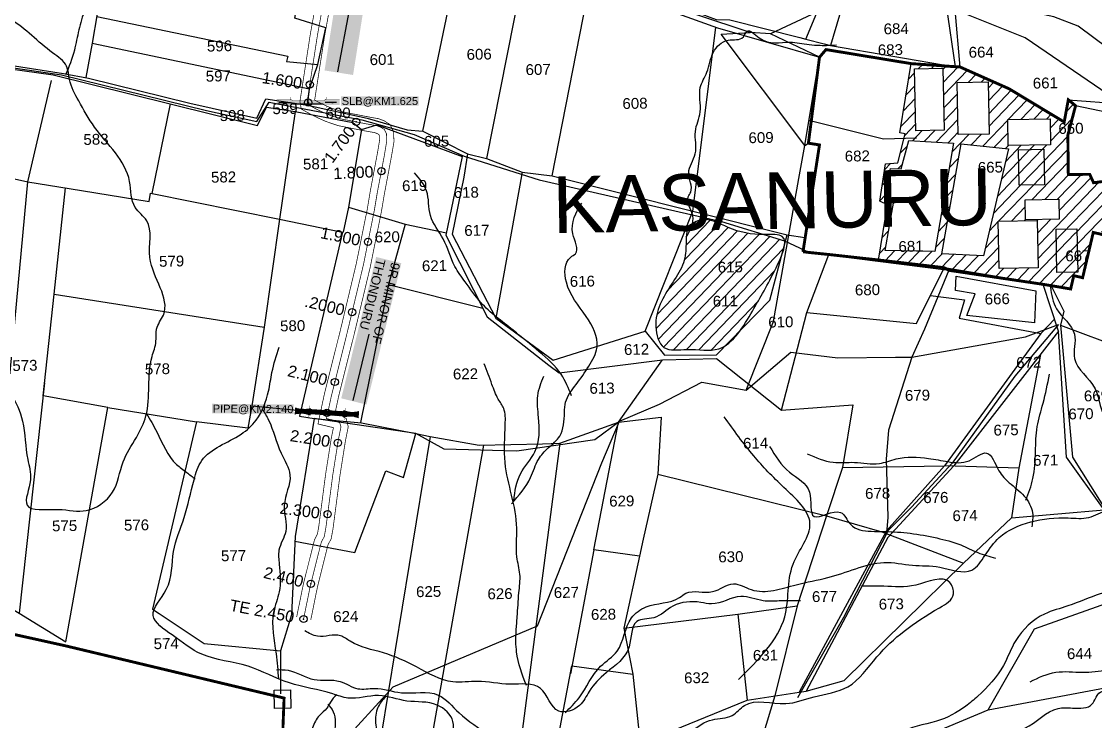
# Model space of a CAD drawing. Header units: inches. Extents: x 189567 to 224456, y 1616569 to 1632146.
# Drawn here: x 193048 to 194540, y 1617386 to 1618358 of the extents above; entities that cross this region are included whole.
import ezdxf
from ezdxf.enums import TextEntityAlignment as Align

# ---------------------------------------------------------------- set-up
doc = ezdxf.new("R2010")
doc.units = ezdxf.units.IN
doc.header["$LTSCALE"] = 15
doc.header["$MEASUREMENT"] = 0
doc.header["$PDMODE"] = 32
doc.header["$PDSIZE"] = 10
doc.linetypes.add('ACAD_ISO02W100', pattern=[15, 12, -3])
doc.linetypes.add('HIDDEN2', pattern=[0.1875, 0.125, -0.0625])
for name, color, linetype in [('CANAL1', 7, 'Continuous'), ('CHANAGE', 1, 'Continuous'), ('CS', 134, 'Continuous'), ('PLOT', 7, 'Continuous'), ('PLOT NOS', 7, 'Continuous'), ('POINT', 2, 'Continuous'), ('RE REMARKS', 7, 'Continuous'), ('ROAD', 1, 'Continuous'), ('STREAM', 4, 'Continuous'), ('STRUCTURE', 5, 'Continuous'), ('text2', 7, 'Continuous'), ('VILLAGE BOUNADRY STONES', 1, 'Continuous'), ('VILLAGE BOUNDRY', 5, 'Continuous')]:
    doc.layers.add(name, color=color, linetype=linetype)
doc.styles.get("Standard").update_dxf_attribs({"font": 'arial.ttf'})
doc.dimstyles.get("Standard").update_dxf_attribs({"dimtxt": 0.18, "dimasz": 0.18, "dimexe": 0.18, "dimexo": 0.0625, "dimgap": 0.09, "dimtad": 0, "dimtih": 1, "dimtoh": 1, "dimdec": 4, "dimzin": 0, "dimdsep": 46, "dimtxsty": 'Standard', "dimcen": 0.09, "dimadec": 0, "dimazin": 0, "dimtfac": 1, "dimtdec": 4, "dimtofl": 0, "dimtmove": 0, "dimatfit": 3, "dimfxl": 1, "dimtolj": 1, "dimtzin": 0, "dimarcsym": 0})
pattern_1 = [(46.10121, (186702.112, 1614676.871), (-9.086652, 8.74391), [])]

# ---------------------------------------------------------------- blocks, each defined once
blk = doc.blocks.new('PIPE C')
at = {"layer": 'STRUCTURE'}
h = blk.add_hatch(dxfattribs=at)
h.set_pattern_fill('DASH', color=256, scale=5.6, angle=-90, style=0)
h.set_pattern_definition([(270, (-1194663.9188, 538833.8274), (0.7, -0.7), [0.7, -0.7])])
edge = h.paths.add_edge_path()
edge.add_spline(control_points=[(4.6, -44.2), (4.4, -43.9), (3.7, -42.8), (3.2, -40.8), (2.9, -38.1), (2.3, -34.2), (2.9, -29), (3.8, -25), (4.2, -23.1)], knot_values=[0, 0, 0, 0, 1.613557, 5.24513, 8.624976, 13.470124, 22.190216, 30.746377, 30.746377, 30.746377, 30.746377], degree=3, periodic=0)
edge.add_line((4.2, -23.1), (2.8, -21))
edge.add_line((2.8, -21), (2.8, 21))
edge.add_line((2.8, 21), (4.2, 23.1))
edge.add_spline(control_points=[(4.2, 23.1), (3.7, 25), (2.7, 28.9), (2, 34.1), (2.4, 38), (2.7, 40.8), (3.1, 42.8), (3.8, 43.8), (4, 44.2)], knot_values=[0, 0, 0, 0, 8.556161, 17.276253, 22.121402, 25.501247, 29.13282, 30.746377, 30.746377, 30.746377, 30.746377], degree=3, periodic=0)
edge.add_line((4, 44.2), (-4.6, 44.2))
edge.add_spline(control_points=[(-4.6, 44.2), (-4.4, 43.9), (-3.7, 42.8), (-3.2, 40.8), (-2.9, 38.1), (-2.3, 34.2), (-2.9, 29), (-3.8, 25), (-4.2, 23.1)], knot_values=[0, 0, 0, 0, 1.613557, 5.24513, 8.624976, 13.470124, 22.190216, 30.746377, 30.746377, 30.746377, 30.746377], degree=3, periodic=0)
edge.add_line((-4.2, 23.1), (-2.8, 21))
edge.add_line((-2.8, 21), (-2.8, -21))
edge.add_line((-2.8, -21), (-4.2, -23.1))
edge.add_spline(control_points=[(-4.2, -23.1), (-3.7, -25), (-2.7, -28.9), (-2, -34.1), (-2.4, -38), (-2.7, -40.8), (-3.1, -42.8), (-3.8, -43.8), (-4, -44.2)], knot_values=[0, 0, 0, 0, 8.556161, 17.276253, 22.121402, 25.501247, 29.13282, 30.746377, 30.746377, 30.746377, 30.746377], degree=3, periodic=0)
edge.add_line((-4, -44.2), (4.6, -44.2))
blk.add_circle((0, 0), 0.657)
at = {"layer": 'STRUCTURE', "const_width": 0.44}
for points in [[(-8.4, 25.2), (-5.6, 25.2), (-2.8, 21), (-2.8, -21), (-5.6, -25.2), (-8.4, -25.2)], [(8.4, 25.2), (5.6, 25.2), (2.8, 21), (2.8, -21), (5.6, -25.2), (8.4, -25.2)]]:
    blk.add_lwpolyline(points, dxfattribs=at)
at = {"layer": 'STRUCTURE', "color": 3}
for points in [[(-2.8, 21), (-2.8, -21)], [(-2.8, 21), (-2.8, -21)], [(2.8, 21), (2.8, -21)]]:
    blk.add_lwpolyline(points, dxfattribs=at)
at = {"layer": 'STRUCTURE'}
for points in [[(-4.6, 44.2), (-4, 43.2), (-3.3, 40.8), (-2.9, 38.4), (-2.5, 35.1), (-3, 29), (-4.2, 23.1)], [(4, 44.2), (3.4, 43.2), (2.8, 40.7), (2.5, 38.4), (2.2, 35), (2.8, 28.9), (4.2, 23.1)], [(-4, -44.2), (-3.4, -43.2), (-2.8, -40.7), (-2.5, -38.4), (-2.2, -35), (-2.8, -28.9), (-4.2, -23.1)], [(4.6, -44.2), (4, -43.2), (3.3, -40.8), (2.9, -38.4), (2.5, -35.1), (3, -29), (4.2, -23.1)]]:
    blk.add_spline(points, degree=3, dxfattribs=at)
at = {"layer": 'STRUCTURE', "color": 0}
for points in [[(-0.2, 44.3), (-0.2, 28.7)], [(0, -23.2), (0, -38.9)]]:
    blk.add_leader(points, dimstyle='Standard', override={"dimscale": 0.062085, "dimtxt": 50, "dimasz": 100, "dimgap": 0.09, "dimtad": 0, "dimzin": 2}, dxfattribs=at)
blk = doc.blocks.new('SLB')
at = {"layer": 'STRUCTURE'}
h = blk.add_hatch(dxfattribs=at)
h.set_pattern_fill('DOTS', color=6, scale=20, angle=320.3722, style=0)
h.set_pattern_definition([(320.372247934, (-159.4327, -72.9564), (1.2786241598, 0.5641323054), [0, -1.25])])
h.paths.add_polyline_path([(769699.5, 1706871.1), (769699.5, 1706861.1), (769729.1, 1706861.1), (769732.1, 1706863.1), (769792.1, 1706863.1), (769795.1, 1706861.1), (769824.7, 1706861.1), (769824.7, 1706871.1), (769795.1, 1706871.1), (769792.1, 1706869.1), (769732.1, 1706869.1), (769729.1, 1706871.1)])
at = {"layer": 'STRUCTURE', "color": 6, "linetype": 'ACAD_ISO02W100', "ltscale": 0.5, "const_width": 0.5}
for points in [[(769699.5, 1706871.1), (769729.1, 1706871.1)], [(769699.5, 1706861.1), (769729.1, 1706861.1)], [(769795.1, 1706871.1), (769824.7, 1706871.1)], [(769795.1, 1706861.1), (769824.7, 1706861.1)]]:
    blk.add_lwpolyline(points, dxfattribs=at)
at = {"layer": 'STRUCTURE', "color": 6, "const_width": 0.628}
for points in [[(769726.1, 1706877.1), (769726.1, 1706873.1), (769732.1, 1706869.1), (769792.1, 1706869.1), (769798.1, 1706873.1), (769798.1, 1706877.1)], [(769726.1, 1706855.1), (769726.1, 1706859.1), (769732.1, 1706863.1), (769792.1, 1706863.1), (769798.1, 1706859.1), (769798.1, 1706855.1)]]:
    blk.add_lwpolyline(points, dxfattribs=at)
at = {"layer": 'STRUCTURE', "color": 6}
blk.add_lwpolyline([(769732.1, 1706863.1), (769792.1, 1706863.1)], dxfattribs=at)
blk.add_lwpolyline([(769732.1, 1706863.1), (769792.1, 1706863.1)], dxfattribs=at)
at = {"layer": 'STRUCTURE', "color": 0}
blk.add_circle((769762.1, 1706866.1), 1.24, dxfattribs=at)
for points in [[(769703.8, 1706866), (769726.7, 1706866)], [(769818.6, 1706865.8), (769795.7, 1706865.8)]]:
    blk.add_leader(points, dimstyle='Standard', override={"dimasz": 10, "dimgap": 0.09, "dimtad": 0}, dxfattribs=at)

msp = doc.modelspace()

# ---------------------------------------------------------------- hatches: boundary and pattern name
at = {"layer": 'STREAM'}
h = msp.add_hatch(dxfattribs=at)
h.set_pattern_fill('ANSI31', color=256, scale=100.883528, angle=1.1012)
h.set_pattern_definition(pattern_1)
h.paths.add_polyline_path([(194275.6, 1618202.2), (194265.6, 1618162), (194248.4, 1618160.6), (194240.4, 1618109), (194250.9, 1618104), (194242.9, 1618053.5), (194250.3, 1618053.8), (194259.7, 1618108.8), (194247.4, 1618115.1), (194255.5, 1618154.1), (194270, 1618153.7), (194280.6, 1618193.2), (194342.7, 1618189.6), (194319.9, 1618056.7), (194330.3, 1618057.1), (194353.3, 1618188.6), (194419.1, 1618181.6), (194390.8, 1618059.6), (194405.4, 1618060.2), (194405, 1618081), (194459.1, 1618082), (194459.5, 1618062.4), (194580.1, 1618067.3), (194582, 1618078.7), (194600.5, 1618075.6), (194615.1, 1618144.6), (194537.5, 1618134.5), (194532.2, 1618146.2), (194502.4, 1618145.9), (194501.8, 1618200.5), (194512.5, 1618241.4), (194502.4, 1618249.7), (194496.7, 1618218.8), (194420.2, 1618264.9), (194352, 1618295.2), (194345.4, 1618295.6), (194284, 1618299.9), (194268.2, 1618204)])
h.paths.add_polyline_path([(194290.4, 1618206.7), (194288.7, 1618292.8), (194328.1, 1618293.6), (194329.7, 1618207.4)], flags=16)
h.paths.add_polyline_path([(194348.1, 1618273.9), (194390.9, 1618274.7), (194392.3, 1618202.1), (194349.5, 1618201.3)], flags=16)
h.paths.add_polyline_path([(194418.3, 1618222.2), (194477.2, 1618223.4), (194477.8, 1618187.3), (194419, 1618186.2)], flags=16)
h.paths.add_polyline_path([(194433.2, 1618180.3), (194468.2, 1618181), (194469.2, 1618131.5), (194434.2, 1618130.9)], flags=16)
h.paths.add_polyline_path([(194442.3, 1618110.7), (194489.1, 1618111.6), (194489.6, 1618084.1), (194442.9, 1618083.2)], flags=16)
h.paths.add_polyline_path([(194491.9, 1618201.9), (194520.6, 1618202.5), (194520.3, 1618217.9), (194491.6, 1618217.4)], flags=24)
h = msp.add_hatch(dxfattribs=at)
h.set_pattern_fill('ANSI31', color=256, scale=100.883528, angle=1.1012)
h.set_pattern_definition(pattern_1)
h.paths.add_polyline_path([(194433.2, 1618180.3), (194434.2, 1618130.9), (194469.2, 1618131.5), (194468.2, 1618181)], flags=17)
h.paths.add_polyline_path([(193766.2, 1618042.3), (194417.6, 1618054.8), (194415.3, 1618176.8), (193763.9, 1618164.3)], flags=9)
h = msp.add_hatch(dxfattribs=at)
h.set_pattern_fill('ANSI31', color=256, scale=100.883528, angle=1.1012)
h.set_pattern_definition(pattern_1)
edge = h.paths.add_edge_path()
edge.add_spline(control_points=[(194080.1, 1618062.5), (194060.8, 1618062.4), (194034.7, 1618067.8), (193999.7, 1618088.1), (193984.1, 1618080.4), (193980.2, 1618078)], knot_values=[7.550323, 7.550323, 7.550323, 7.550323, 58.616765, 97.171529, 110.445607, 110.445607, 110.445607, 110.445607], degree=3, periodic=0)
edge.add_spline(control_points=[(193980.2, 1618078), (193978.7, 1618071.6), (193975.1, 1618065.3), (193971.5, 1618059)], knot_values=[0, 0, 0, 0, 19.861429, 19.861429, 19.861429, 19.861429], degree=3, periodic=0)
edge.add_spline(control_points=[(193971.5, 1618059), (193971.1, 1618053.5), (193971.2, 1618048), (193971, 1618042.4)], knot_values=[538.203233, 538.203233, 538.203233, 538.203233, 554.611593, 554.611593, 554.611593, 554.611593], degree=3, periodic=0)
edge.add_line((193971, 1618042.4), (194108, 1618048))
edge.add_line((194108, 1618048), (194108.3, 1618049.4))
edge.add_spline(control_points=[(194108.3, 1618049.4), (194108.5, 1618051), (194108.5, 1618052.5), (194108.2, 1618053.9)], knot_values=[144.484724, 144.484724, 144.484724, 144.484724, 149.691159, 149.691159, 149.691159, 149.691159], degree=3, periodic=0)
edge.add_line((194108.2, 1618053.9), (194108.1, 1618054))
edge.add_line((194108.1, 1618054), (194080.1, 1618062.5))
h = msp.add_hatch(dxfattribs=at)
h.set_pattern_fill('ANSI31', color=256, scale=100.883528, angle=1.1012)
h.set_pattern_definition(pattern_1)
h.paths.add_polyline_path([(194405.4, 1618060.2), (194390.8, 1618059.6), (194384.7, 1618033.2), (194326.6, 1618036), (194330.3, 1618057.1), (194319.9, 1618056.7), (194316.8, 1618038.8), (194248, 1618040.3), (194250.3, 1618053.8), (194242.9, 1618053.5), (194238.8, 1618027.2), (194319.1, 1618018.3), (194505.7, 1617987), (194510, 1618005.5), (194522.3, 1618002.6), (194537.1, 1618065.5), (194459.5, 1618062.4), (194460.4, 1618016.4), (194406.3, 1618015.4)])
h.paths.add_polyline_path([(194501.5, 1618025), (194530.1, 1618025.5), (194529.8, 1618041), (194501.2, 1618040.4)], flags=24)
h = msp.add_hatch(dxfattribs=at)
h.set_pattern_fill('ANSI31', color=256, scale=100.883528, angle=1.1012)
h.set_pattern_definition(pattern_1)
edge = h.paths.add_edge_path()
edge.add_spline(control_points=[(194047.1, 1617930), (194053.1, 1617938.5), (194071.2, 1617969.8), (194086, 1617994.5), (194102, 1618028.4), (194104.3, 1618034.3)], knot_values=[163.637944, 163.637944, 163.637944, 163.637944, 192.449775, 260.439027, 275.730918, 275.730918, 275.730918, 275.730918], degree=3, periodic=0)
edge.add_line((194104.3, 1618034.3), (194108, 1618048))
edge.add_line((194108, 1618048), (193971, 1618042.4))
edge.add_spline(control_points=[(193971, 1618042.4), (193970.9, 1618039.4), (193970.3, 1618031.7), (193965.1, 1618014.4), (193944.8, 1617984.8), (193922.8, 1617948.5), (193936.4, 1617898.2), (193977.7, 1617906), (194007.5, 1617899), (194022.8, 1617906.4), (194025.7, 1617908.2)], knot_values=[305.6719, 305.6719, 305.6719, 305.6719, 314.822397, 328.552594, 358.817322, 421.072053, 451.702971, 483.76635, 527.209097, 538.203233, 538.203233, 538.203233, 538.203233], degree=3, periodic=0)
edge.add_line((194025.7, 1617908.2), (194047.1, 1617930))
h.paths.add_polyline_path([(194018.5, 1618009.3), (194047.2, 1618009.8), (194046.9, 1618025.3), (194018.2, 1618024.7)], flags=24)
h.paths.add_polyline_path([(194011.6, 1617962.1), (194040.2, 1617962.6), (194039.9, 1617978.1), (194011.3, 1617977.5)], flags=24)

# ---------------------------------------------------------------- linework, layer by layer
at = {"layer": 'CANAL1', "color": 200, "const_width": 1}
for points in [[(193464.4, 1618425.7), (193448.9, 1618340.5), (193434.5, 1618247.1), (193436.5, 1618236.8), (193451.4, 1618228.5), (193461.3, 1618223.7), (193470.9, 1618219.5), (193487.9, 1618213.7), (193524.6, 1618206.5), (193538.4, 1618204.1), (193542.7, 1618202.4), (193544.1, 1618201.5), (193544.8, 1618200.1), (193545.1, 1618192.6), (193542.1, 1618174.9), (193532.2, 1618122.4), (193528, 1618097.2), (193512.9, 1618022.4), (193490.7, 1617929.6), (193468.6, 1617841.5), (193459.6, 1617799.5), (193481.1, 1617794.4), (193478.1, 1617779.8), (193470.3, 1617730.4), (193460.7, 1617657.1), (193458.8, 1617646.6), (193454.8, 1617638.9), (193439.2, 1617576.7), (193430, 1617531.6)], [(193484.1, 1618422.3), (193468.6, 1618337.2), (193455, 1618249.4), (193460.7, 1618246.2), (193469.6, 1618241.9), (193478.2, 1618238.2), (193493.2, 1618233), (193528.2, 1618226.2), (193543.7, 1618223.4), (193551.7, 1618220.4), (193559.7, 1618215.3), (193564.7, 1618205), (193565.2, 1618191.3), (193561.8, 1618171.4), (193551.9, 1618118.9), (193547.6, 1618093.6), (193532.4, 1618018.1), (193510.1, 1617924.8), (193488.1, 1617837), (193483.3, 1617814.4), (193489.1, 1617813.1), (193498.8, 1617807.1), (193501.7, 1617795.6), (193497.8, 1617776.3), (193490.1, 1617727.6), (193480.5, 1617654), (193477.9, 1617640), (193473.6, 1617631.8), (193458.7, 1617572.3), (193449.6, 1617527.5)]]:
    msp.add_lwpolyline(points, dxfattribs=at)
at = {"layer": 'CANAL1', "color": 1, "linetype": 'HIDDEN2', "ltscale": 4, "const_width": 1}
msp.add_lwpolyline([(193474.2, 1618424), (193458.8, 1618338.9), (193444.6, 1618247.3), (193445.4, 1618243.3), (193456.1, 1618237.4), (193465.5, 1618232.8), (193474.5, 1618228.9), (193490.6, 1618223.3), (193526.4, 1618216.3), (193541.1, 1618213.8), (193547.2, 1618211.4), (193551.9, 1618208.4), (193554.8, 1618202.5), (193555.1, 1618192), (193552, 1618173.2), (193542, 1618120.6), (193537.8, 1618095.4), (193522.7, 1618020.2), (193500.4, 1617927.2), (193478.4, 1617839.2), (193471.4, 1617807), (193485.3, 1617803.7), (193490.1, 1617800.7), (193491.5, 1617795.3), (193488, 1617778), (193480.2, 1617729), (193470.6, 1617655.6), (193468.4, 1617643.3), (193464.2, 1617635.3), (193448.9, 1617574.5), (193439.6, 1617528.7), (193439.6, 1617528.5)], dxfattribs=at)
at = {"layer": 'CS', "color": 3}
for p in [(193448.2, 1618270.8), (193512.8, 1618219), (193547.7, 1618150.6), (193529.1, 1618052.4), (193507, 1617954.8), (193483, 1617857.8), (193487.2, 1617773.3), (193473, 1617674.3), (193449.7, 1617577.5), (193439.6, 1617528.7)]:
    msp.add_point(p, dxfattribs=at)
at = {"layer": 'PLOT'}
for points in [[(195170.8, 1619279.2), (195159, 1619199.4), (195134.1, 1619117.6), (195106.7, 1619042.1), (195037.2, 1618815.4), (195013.2, 1618799), (194986, 1618763.3), (194855.2, 1618586.3), (194715.2, 1618394), (194656.4, 1618341.5), (194579.3, 1618227.3), (194512.5, 1618241.4), (194501.8, 1618200.5), (194502.4, 1618145.9), (194532.2, 1618146.2), (194537.5, 1618134.5), (194615.1, 1618144.6), (194600.5, 1618075.6)], [(191556.1, 1619053.3), (191695.9, 1619104), (191778.4, 1619075.8), (191857.7, 1619052.3), (191867.3, 1619111.8), (191944.6, 1619084.5), (192068.7, 1619052.5), (192187.9, 1619021.8), (192331.3, 1618984.8), (192600.5, 1618917.6), (192742.7, 1618878.5), (192816.7, 1618857.2), (192931.5, 1618815), (193041.5, 1618774.3), (193225.5, 1618690.9), (193207.1, 1618602.2), (193178.7, 1618496.1), (193152.9, 1618369), (193145.7, 1618328.3), (193137, 1618280.6)], [(193080.4, 1619016.4), (193177.3, 1618921.7), (193248.7, 1618856.8), (193314.5, 1618797.2), (193394.7, 1618724.4), (193439.7, 1618679.2), (193483.8, 1618627.2), (193487.7, 1618615.5), (193504.2, 1618605.3), (193577.2, 1618554.3), (193626.8, 1618519.6), (193663.7, 1618498.7), (193750.6, 1618456.1), (193804.4, 1618429.7), (193838, 1618413.3), (194014.8, 1618349.6), (194156.6, 1618308.7), (194165.6, 1618319.4), (194284, 1618299.9), (194352, 1618295.2), (194420.2, 1618264.9), (194496.7, 1618218.8), (194502.4, 1618249.7), (194576.9, 1618244.1)], [(193444.9, 1618242.3), (193448, 1618264.7), (193459.3, 1618298.6), (193470.3, 1618349.4), (193427.6, 1618363.2), (193441.1, 1618438.5), (193461.9, 1618551.9), (193493.7, 1618611.8)], [(194699.7, 1618041.6), (194727, 1618135.6), (194743.1, 1618138.7), (194737.3, 1618242.5), (194731.7, 1618261.9), (194658.8, 1618343.7), (194648.1, 1618355.8), (194659.8, 1618409.4), (194637.5, 1618420.8), (194563.2, 1618449.3), (194529.7, 1618465.7), (194470.8, 1618490.7), (194471.3, 1618510.5), (194441.4, 1618517.4), (194337.4, 1618544.9), (194321.9, 1618543.4), (194296.2, 1618506.6), (194332.8, 1618380.5), (194345.4, 1618295.6)], [(194352, 1618295.2), (194345, 1618374.5), (194302.4, 1618515.5)], [(193001.7, 1618302.3), (193105.7, 1618286.3), (193140.7, 1618279.9), (193281.5, 1618245.1), (193374.4, 1618224.1), (193387.1, 1618251), (193444.9, 1618242.3), (193528, 1618224.3), (193583.5, 1618207.8), (193605.5, 1618205.9), (193642.6, 1618383.4), (193663.7, 1618498.7)], [(193676.8, 1618500), (193767.9, 1618452.9), (193834.2, 1618428.2), (193877.9, 1618411.8), (194013, 1618361.3), (194031.9, 1618360.6), (194129.4, 1618336), (194137.7, 1618333.9), (194163.2, 1618327.4), (194172.1, 1618325.2), (194345.4, 1618295.6)], [(193750.6, 1618456.1), (193693.6, 1618168.1)], [(193785.1, 1618144.1), (193838, 1618413.3)], [(194137.7, 1618333.9), (194170.7, 1618412.8), (194196.8, 1618409.7)], [(194332.8, 1618380.5), (194301.9, 1618384.6), (194196.8, 1618409.7), (194172.1, 1618325.2)], [(194576.9, 1618244.1), (194442.4, 1618335.8), (194345, 1618374.5)], [(193152.2, 1618365.3), (193417.6, 1618310.4), (193416, 1618302.7), (193459.3, 1618298.6)], [(193914.5, 1617928.5), (193980.4, 1618095.1), (193992.9, 1618194.3), (194012.5, 1618350.5)], [(193145.7, 1618328.3), (193448, 1618264.7)], [(192945.1, 1618304.7), (193091.8, 1618284.1), (193254.1, 1618244), (193375.7, 1618214), (193388.2, 1618239.3), (193427.7, 1618233.3), (193508.1, 1618218.1), (193519.9, 1618208.6), (193541.4, 1618214.8), (193607.5, 1618190.4), (193660.1, 1618171), (193637.4, 1618061.8), (193694.8, 1617948.3), (193780.6, 1617881.4), (193794.7, 1617870.3), (193938.6, 1617888.8), (194013.7, 1617890.2), (194104, 1617818.8), (194203.1, 1617825.9), (194188.7, 1617739.3), (194166.5, 1617671.9), (194125.5, 1617546.9), (194094.7, 1617421.9), (194034.1, 1617223)], [(195339.3, 1617912.4), (195183.5, 1617935.8), (194996.9, 1617963.9), (194854.7, 1617992.2), (194802, 1618003.3), (194699.7, 1618041.6), (194687.8, 1618046.1), (194662.9, 1618062.7), (194614.4, 1618068.7), (194600.5, 1618075.6), (194582, 1618078.7), (194578.2, 1618055.9), (194537.1, 1618065.5), (194522.3, 1618002.6), (194510, 1618005.5), (194505.7, 1617987), (194319.1, 1618018.3), (194229.1, 1618028.2), (194160.4, 1618035.8), (194133.7, 1618038.7), (194134.8, 1618049.1), (194156.6, 1618187), (194141.2, 1618189.4), (194156.6, 1618308.7)], [(194238.8, 1618027.2), (194250.9, 1618104), (194240.4, 1618109), (194248.4, 1618160.6), (194265.6, 1618162), (194275.6, 1618202.2), (194268.2, 1618204), (194284, 1618299.9)], [(193002.7, 1617561.4), (193056.4, 1618135.9), (193089.3, 1618276.5)], [(193254.1, 1618244), (193228.9, 1618119.6)], [(193427.7, 1618233.3), (193406.2, 1618083.7), (193384.7, 1617934), (193367.8, 1617824.9), (193362.2, 1617793.6), (193290.9, 1617802.4), (193229.8, 1617542.4), (193239, 1617536.3), (193301.4, 1617494.7), (193407.7, 1617484.4)], [(193519.9, 1618208.6), (193501.9, 1618100.5), (193494.8, 1618065.7)], [(192772.2, 1618198.6), (192871.6, 1618176.7), (192913.8, 1618167.4), (192971.8, 1618154.5), (193056.4, 1618135.9), (193113.7, 1618126.5), (193225, 1618108.4), (193226.9, 1618120), (193406.2, 1618083.7), (193493.7, 1618066), (193434, 1617810.4), (193454.3, 1617806.9), (193520, 1617801.3), (193595.6, 1617786.1), (193615.5, 1617782), (193683.7, 1617769.9), (193771.6, 1617772.1), (193795.6, 1617772.7), (193877.2, 1617802.2), (193936.4, 1617808.9), (193931.8, 1617729.7), (194166.5, 1617671.9)], [(193605.5, 1618205.9), (193667.2, 1618174.4), (193693.6, 1618168.1), (193743.2, 1618149.1), (193785.1, 1618144.1), (193980.4, 1618095.1), (194111.8, 1618062.2), (194136.3, 1618058.4)], [(194280.6, 1618193.2), (194342.7, 1618189.6), (194316.8, 1618038.8), (194248, 1618040.3), (194259.7, 1618108.8), (194247.4, 1618115.1), (194255.5, 1618154.1), (194270, 1618153.7), (194280.6, 1618193.2)], [(194353.3, 1618188.6), (194419.1, 1618181.6), (194384.7, 1618033.2), (194326.6, 1618036), (194353.3, 1618188.6)], [(193667.2, 1618174.4), (193662.3, 1618142.2), (193646.2, 1618063.2), (193706.6, 1617946.6), (193786.4, 1617887.9), (193914.5, 1617928.5), (193941.2, 1617894.9), (194013.4, 1617895.6), (194087.6, 1617971.4), (194111.8, 1618062.2)], [(193743.2, 1618149.1), (193706.6, 1617946.6)], [(192844.6, 1617580.5), (192864.7, 1617583.6), (192929.9, 1617573.1), (193002.7, 1617561.4), (193044.1, 1617537), (193109.2, 1617496.8), (193167.5, 1617822.6), (193077.8, 1617838.7), (193092.9, 1617979.9), (193108.7, 1618127.4)], [(193501.9, 1618100.5), (193580.7, 1618076.9), (193638.1, 1618065)], [(193580.7, 1618076.9), (193557.5, 1617993.2), (193518.8, 1617801.5)], [(194104, 1617818.8), (194139.1, 1617954.5), (194169.8, 1618034.8)], [(194139.1, 1617954.5), (194291.6, 1617939.1), (194330, 1618016.5)], [(194346.7, 1618004.6), (194457.4, 1617984.5), (194455.4, 1617939.8), (194361.5, 1617950.1), (194373.1, 1617980.1), (194345.8, 1617984.7), (194346.7, 1618004.6)], [(193557.5, 1617993.2), (193688.7, 1617960.2)], [(194026.9, 1617223.6), (194178, 1617274.1), (194260.8, 1617338.2), (194296.8, 1617363.3), (194391.1, 1617402.4), (194585.5, 1617439), (194678.8, 1617456.6), (194609.5, 1617573.3), (194552.4, 1617680.1), (194500.1, 1617753.4), (194488.9, 1617928.5), (194467.6, 1617993.4)], [(194478.7, 1617991.5), (194496.2, 1617956), (194491.7, 1617936.9), (194508.4, 1617753.3), (194621, 1617574.4), (194686, 1617453.6), (194698.8, 1617235.9)], [(193092.9, 1617979.9), (193384.7, 1617934)], [(194310.8, 1617977.8), (194358.3, 1617971.9), (194350.9, 1617946.4), (194464.2, 1617925.2)], [(194483.4, 1617945.1), (194464.2, 1617925.2), (194373.5, 1617800.6), (194330.4, 1617741.5), (194249.7, 1617651.3), (194128.5, 1617426.9)], [(194488.9, 1617928.5), (194343.5, 1617741.4), (194251.4, 1617642), (194137.9, 1617428.3)], [(194491.7, 1617936.9), (194581.1, 1617903.2)], [(194463.8, 1617896.2), (194433.7, 1617738.2), (194423.5, 1617669.4)], [(193906.5, 1617616.1), (193843, 1617624.8), (193877.2, 1617802.2), (193938.6, 1617888.8)], [(193079.7, 1617856.5), (193044.1, 1617537)], [(193167.5, 1617822.6), (193290.9, 1617802.4)], [(193367.8, 1617824.9), (193436, 1617818.3)], [(193454.3, 1617806.9), (193427.8, 1617643.2), (193422.6, 1617534.6), (193407.7, 1617484.4), (193407.7, 1617424.7)], [(193427.5, 1617636.8), (193510.9, 1617621.1), (193553.9, 1617734.6), (193578.4, 1617725.3), (193595.6, 1617786.1)], [(193615.5, 1617782), (193547.4, 1617367.3), (193499.2, 1617210.1)], [(193616.8, 1617357.9), (193689.9, 1617770)], [(193795.6, 1617772.7), (193741, 1617355.2)], [(193931.8, 1617729.7), (193911.7, 1617639.4), (193906.5, 1617616.1), (193884.9, 1617515.8), (193897.3, 1617452.3)], [(194188.7, 1617739.3), (194330.4, 1617741.5)], [(194433.7, 1617738.2), (194330.4, 1617741.5)], [(193907.6, 1617355.3), (194056.2, 1617416.2), (194128.5, 1617426.9), (194137.9, 1617428.3), (194190.9, 1617443.3), (194356.6, 1617606.4), (194423.5, 1617669.4), (194552.4, 1617680.1), (194809.8, 1617676.1), (195024.6, 1617659.6), (195124.9, 1617723.2), (195380.6, 1617653.2)], [(194166.5, 1617671.9), (194243.2, 1617649.8), (194356.6, 1617606.4)], [(193843, 1617624.8), (193810.4, 1617452.4)], [(194391.1, 1617402.4), (194455.6, 1617514.9), (194570.2, 1617555.7), (194611.2, 1617570.3)], [(193884.9, 1617515.8), (194042.9, 1617535.3), (194125.5, 1617546.9)], [(194042.9, 1617535.3), (194056.2, 1617416.2)], [(193656.1, 1617355.9), (193741, 1617355.2), (193793, 1617361.1), (193812.5, 1617463.5), (193897.3, 1617452.3), (193907.6, 1617355.3), (193871.1, 1617325.8), (193797.9, 1617255.1), (193745.2, 1617236.6), (193678.9, 1617355.7)]]:
    msp.add_lwpolyline(points, dxfattribs=at)
at = {"layer": 'PLOT', "color": 11, "const_width": 4.04}
for points in [[(194133.7, 1618038.7), (194156.6, 1618187), (194141.2, 1618189.4), (194156.6, 1618308.7), (194165.6, 1618319.4), (194284, 1618299.9), (194345.4, 1618295.6), (194352, 1618295.2), (194420.2, 1618264.9), (194496.7, 1618218.8), (194502.4, 1618249.7), (194512.5, 1618241.4), (194501.8, 1618200.5), (194502.4, 1618145.9), (194532.2, 1618146.2), (194537.5, 1618134.5), (194615.1, 1618144.6)], [(194578.2, 1618055.9), (194537.1, 1618065.5), (194522.3, 1618002.6), (194510, 1618005.5), (194505.7, 1617987), (194467.6, 1617993.4), (194336.4, 1618012.9), (194330, 1618016.5), (194238.8, 1618027.2), (194169.8, 1618034.8), (194142.9, 1618037.6), (194133.7, 1618038.7)]]:
    msp.add_lwpolyline(points, dxfattribs=at)
at = {"layer": 'PLOT'}
for points in [[(194288.7, 1618292.8), (194328.1, 1618293.6), (194329.7, 1618207.4), (194290.4, 1618206.7)], [(194392.3, 1618202.1), (194349.5, 1618201.3), (194348.1, 1618273.9), (194390.9, 1618274.7)], [(194477.8, 1618187.3), (194419, 1618186.2), (194418.3, 1618222.2), (194477.2, 1618223.4)], [(194433.2, 1618180.3), (194468.2, 1618181), (194469.2, 1618131.5), (194434.2, 1618130.9)], [(194442.3, 1618110.7), (194489.1, 1618111.6), (194489.6, 1618084.1), (194442.9, 1618083.2)], [(194405, 1618081), (194459.1, 1618082), (194460.4, 1618016.4), (194406.3, 1618015.4)], [(194485.4, 1618069.9), (194514.4, 1618070.5), (194515.6, 1618010.5), (194486.6, 1618010)]]:
    msp.add_lwpolyline(points, close=True, dxfattribs=at)
at = {"layer": 'POINT'}
for p in [(193446, 1618246, 127), (193472, 1617815, 128)]:
    msp.add_point(p, dxfattribs=at)
at = {"layer": 'ROAD'}
for points in [[(194602.7, 1618136.4), (194575.9, 1618133.1), (194585.7, 1618283.4), (194577.6, 1618306.1), (194516.2, 1618351.9), (194482.1, 1618364.8), (194363.2, 1618390.7), (194238, 1618407), (194145.8, 1618368.2), (194088.5, 1618341.3), (194060.1, 1618343.1), (193910.7, 1618393.2), (193767.3, 1618450.5), (193622.9, 1618529.7), (193539, 1618583.3), (193493.7, 1618617.6), (193466.5, 1618651.9), (193417.3, 1618706.5), (193324.6, 1618792.2), (193186.6, 1618921.3), (193056.2, 1619049.5)], [(194136.2, 1618186.4), (194020.1, 1618340.8), (194060.1, 1618343.1)], [(194054.9, 1617846.3), (194092.7, 1617941.8), (194127.8, 1618140.2), (194136.2, 1618186.4), (194156.6, 1618308.7), (194088.5, 1618341.3)], [(192816.2, 1618326.1), (193103.1, 1618284.2), (193304.6, 1618234.6), (193374.6, 1618219.5), (193391.8, 1618246.4), (193520.5, 1618221.9), (193593.2, 1618201.7), (193662.8, 1618171.2), (193767.2, 1618138.7), (194020.5, 1618080.6), (194108.1, 1618054), (194142.9, 1618037.6), (194336.4, 1618012.9), (194302.7, 1617931.1), (194284.9, 1617892.5), (194443.1, 1617920.5), (194488.8, 1617937.5), (194428, 1617865.9), (194341, 1617745.2), (194284.4, 1617683.9), (194252, 1617651.8), (194190.2, 1617531), (194125.9, 1617419.4)], [(194141.7, 1618221.4), (194245.7, 1618195.6), (194291.6, 1618196.9)], [(194136.2, 1618186.4), (194141.2, 1618189.4)], [(193352.6, 1617296.4), (193490.5, 1617354.1), (193564.3, 1617434.7), (193764.5, 1617519.2), (193854.2, 1617745.4), (193878.7, 1617803.3), (193934.1, 1617826.9), (193993.3, 1617857.5), (194054.9, 1617846.3), (194116.7, 1617899.4), (194182.1, 1617891.4), (194262.1, 1617892.1), (194284.9, 1617892.5)], [(194284.9, 1617892.5), (194252.4, 1617791.1), (194249.3, 1617750.7), (194251.7, 1617670.3), (194249.7, 1617647.3)], [(193878.2, 1617802.3), (193844.5, 1617777.3), (193735.8, 1617761.6), (193635, 1617764.6), (193595.6, 1617786.1), (193454.3, 1617806.9)]]:
    msp.add_lwpolyline(points, dxfattribs=at)
at = {"layer": 'STREAM'}
for points in [[(193667.5, 1619434.1), (193687.6, 1619445.7), (193705.7, 1619444.4), (193721.8, 1619455.4), (193751.7, 1619455.4), (193770.7, 1619468.2), (193772.7, 1619477.2), (193799.2, 1619483.4), (193813.1, 1619493.8), (193863.8, 1619493.6), (193884.8, 1619491.8), (193931.5, 1619498.9), (193976.3, 1619512.1), (194006.7, 1619519.5), (194028.2, 1619545.8), (194065.8, 1619555.6), (194134.3, 1619571.6), (194187.3, 1619583.4), (194214.3, 1619588.5), (194293.9, 1619590), (194337, 1619577.3), (194390.1, 1619575.5), (194441.6, 1619564.1), (194491, 1619549.3), (194507.5, 1619512.4), (194513.1, 1619459.8), (194550.8, 1619380.5), (194617.4, 1619375), (194702.7, 1619380.6), (194779.3, 1619388.2), (194851.9, 1619345.6), (194893.4, 1619328.9), (194927.2, 1619303), (194963.8, 1619275), (194977.5, 1619265.7), (195057.1, 1619266.6), (195086.5, 1619262.7), (195109.2, 1619230.2), (195124.5, 1619169.6), (195149.7, 1619091.6), (195171.6, 1619036.7), (195181.5, 1618991.8), (195226.6, 1618965.1), (195272.6, 1618953), (195313.4, 1618943.1), (195347.8, 1618940.9), (195397.4, 1618898.7), (195441.6, 1618856.7), (195463.2, 1618790.6), (195483.5, 1618734), (195468, 1618688.3), (195471.9, 1618632), (195492.7, 1618576.6), (195555.6, 1618534.9), (195609.3, 1618498.2), (195686.9, 1618461), (195752.9, 1618402.6), (195827.7, 1618356.1), (195886, 1618318.9), (195918.6, 1618295.2)], [(192770, 1618328.1), (192762.2, 1618301.3), (192758.5, 1618276.2), (192756.4, 1618247.6), (192751.2, 1618218.2), (192767.7, 1618173), (192793.5, 1618156), (192823.8, 1618143.3), (192844.1, 1618135.7), (192876.8, 1618118.1), (192884.1, 1618093.9), (192898.2, 1618074.8), (192903, 1618044.1), (192918.9, 1618025), (192931, 1617992.2), (192935.9, 1617958.8), (192972.4, 1617916.6), (192990.5, 1617889.2), (193032.5, 1617841.3), (193048.8, 1617803.6), (193056.3, 1617750.3), (193059.9, 1617721.9), (193055.3, 1617686.8), (193098.4, 1617680.8), (193137.6, 1617679.3), (193174, 1617704.7), (193188.8, 1617746.8), (193207.2, 1617780.7), (193220.4, 1617810.6), (193229, 1617893.3), (193234.4, 1617914.1), (193235.2, 1617931.2), (193244.7, 1617950.8), (193226, 1618030.5), (193221.6, 1618081.8), (193205.7, 1618100.1), (193197.8, 1618136.1), (193149.1, 1618211.8), (193127.1, 1618248.2), (193114.3, 1618278), (193110.2, 1618296.2), (193090.8, 1618314.8), (193032.4, 1618361.4), (193006.1, 1618379.2), (192991.5, 1618408.5), (192983.7, 1618437.3), (192976.8, 1618482), (192959.9, 1618511.3), (192920.1, 1618533.2), (192904.6, 1618549.7), (192889.3, 1618576.4), (192869.8, 1618597.7), (192845.2, 1618613.9), (192816.5, 1618642.3), (192792.7, 1618651.3), (192744.2, 1618692.8), (192745.6, 1618738.5), (192743.1, 1618774.2), (192742.9, 1618801.5), (192757.1, 1618834.1), (192795, 1618865.9)], [(193050.8, 1618772.2), (193062.9, 1618742), (193075.7, 1618709.5), (193107.4, 1618674.8), (193118.1, 1618625.8), (193121.5, 1618546.2), (193121.1, 1618503), (193141, 1618448.4), (193142.9, 1618412.6), (193135.2, 1618374.7), (193127.2, 1618346.6), (193121, 1618318.5), (193108.9, 1618284.2)], [(194919, 1617819.9), (194947, 1617811.6), (194976.5, 1617807.8), (195011, 1617806.2), (195033.7, 1617808.9), (195036.4, 1617822.8), (195010.1, 1617853.1), (194971.8, 1617899.3), (194928.7, 1617922.7), (194893, 1617947.7), (194878.6, 1617973.8), (194866.1, 1618010.2), (194834.6, 1618048.5), (194783.4, 1618076.1), (194749.8, 1618103.3), (194744.1, 1618136.2), (194720.9, 1618157.8), (194690.7, 1618202.7), (194693.8, 1618228.1), (194642.6, 1618293.8), (194612.4, 1618336.5), (194590.6, 1618361.1), (194566.8, 1618381.1), (194542.9, 1618401.9), (194515.5, 1618413.9), (194461.1, 1618418), (194440.4, 1618428.6), (194402.6, 1618445.4), (194378.4, 1618445.7), (194356.2, 1618454.8), (194329.3, 1618478.5), (194284.5, 1618479.8)], [(193971.5, 1618059), (193980.5, 1618088.6), (193974.1, 1618114.9), (193977.6, 1618121.6), (193974.9, 1618148), (193984, 1618174.6), (193984.1, 1618205.5), (193990.9, 1618232.8), (193991, 1618266.6), (194000.2, 1618287.8), (194009.2, 1618315.9), (194029.5, 1618332.4), (194050.8, 1618337.2), (194055.8, 1618344.7), (194072.9, 1618335.5), (194115.6, 1618329.7), (194142.2, 1618326.5), (194157.6, 1618325.3), (194180.4, 1618325.8)], [(193812.1, 1617838.7), (193797.6, 1617868.5), (193766.9, 1617899.9), (193730.7, 1617929.9), (193685.9, 1617968.2), (193664.3, 1617996.7), (193650, 1618018.1), (193633.6, 1618056.4), (193616, 1618088.9), (193610.5, 1618123.2), (193593.7, 1618148.2)], [(193728.7, 1617688.7), (193755.1, 1617725.3), (193766.1, 1617750.3), (193779.7, 1617766.2), (193795.6, 1617782.8), (193802.2, 1617815.4), (193803.8, 1617829.9), (193818.4, 1617854.3), (193836, 1617879.9), (193847.5, 1617906.1), (193832.2, 1617948.9), (193804.8, 1617996.6), (193810.8, 1618031.1), (193817.3, 1618036), (193813.8, 1618063.7), (193826.2, 1618106.1)], [(193973.5, 1618073.6), (193992.2, 1618083.1), (194029.6, 1618072.5), (194080.9, 1618062.5), (194104.9, 1618059.8), (194096.3, 1618016.5), (194063.4, 1617956.3), (194016.5, 1617903.9), (193972.6, 1617903), (193940.4, 1617905.9), (193929.1, 1617934.7), (193951, 1617993.5), (193966.3, 1618020), (193970.1, 1618033.3), (193971.5, 1618059), (193973.5, 1618073.6)], [(194477.5, 1617989.4), (194486.1, 1617959.5), (194511, 1617924), (194511, 1617890.3), (194539.6, 1617848.3), (194556.6, 1617806.8), (194586.9, 1617797.9), (194626.1, 1617778.1), (194675.5, 1617768.8), (194727.4, 1617741.9), (194794.4, 1617730.8), (194824.1, 1617713.7), (194874.7, 1617714.7), (194934.4, 1617701.9)], [(193316, 1617053.8), (193335.3, 1617066.3), (193341.9, 1617098.8), (193356.5, 1617122.4), (193366.3, 1617143), (193438.9, 1617173.6), (193473.3, 1617190.5), (193515.7, 1617198.9), (193548.8, 1617185.9), (193575.7, 1617180.4), (193614.9, 1617177), (193679.2, 1617189.6), (193723.8, 1617220.2), (193727, 1617253.4), (193710.5, 1617284), (193684.3, 1617297.8), (193643.6, 1617351.2), (193647.1, 1617386.3), (193625.2, 1617409.2), (193583.2, 1617414.8), (193543.8, 1617422.4), (193501.3, 1617418.9), (193480.1, 1617424.9), (193419.8, 1617439.9), (193362.5, 1617463), (193298, 1617479.8), (193256.8, 1617506.5), (193230.6, 1617533.5), (193248.8, 1617569.5), (193259, 1617622.5), (193273.6, 1617669.5), (193287.3, 1617722.1), (193298.1, 1617748.7), (193352.8, 1617785.4), (193373.6, 1617804.7), (193390.9, 1617845.3), (193395.7, 1617871), (193405.6, 1617906.3)], [(193749.2, 1617436.2), (193735.7, 1617482.9), (193735.1, 1617512.5), (193736.5, 1617531.8), (193738.9, 1617565), (193740.2, 1617590.9), (193736.1, 1617614.9), (193736, 1617654.7), (193719.7, 1617745.8), (193719.9, 1617799.4), (193717.7, 1617821), (193710.2, 1617834.1), (193701.4, 1617854.5), (193690.6, 1617883.2)], [(193731.6, 1617693), (193741.1, 1617730.5), (193761.1, 1617761), (193766.2, 1617808.7), (193765, 1617838.8), (193773.5, 1617866.1)], [(194443.6, 1617693.5), (194453.3, 1617723.8), (194456.9, 1617761.3), (194459.2, 1617795.8), (194467.4, 1617828.3), (194476.2, 1617868.8)], [(193382, 1617820.7), (193390.9, 1617805), (193408.4, 1617759.2), (193420.7, 1617728.5), (193412.8, 1617686.5), (193414.7, 1617650.4), (193405.4, 1617624.2), (193405.7, 1617604.8), (193405.7, 1617566.4), (193398, 1617538.3), (193401.3, 1617480.4), (193404.7, 1617445.4)], [(193221.2, 1617813.8), (193235.5, 1617788.7), (193263.1, 1617743.2), (193277.4, 1617732.3), (193288.7, 1617722.9)], [(194044.2, 1617444.8), (194083.4, 1617486.7), (194108.3, 1617531.7), (194119.9, 1617604.7), (194143.4, 1617661.5), (194107.2, 1617711.3), (194065.3, 1617755.1), (194024.3, 1617809.4)], [(194087.3, 1617768.4), (194115, 1617732.5), (194142.6, 1617704.9), (194149.1, 1617671), (194186, 1617676.8), (194199.5, 1617660.2), (194228.4, 1617650.5), (194247.5, 1617650.1), (194282.8, 1617647.8), (194319.7, 1617641.2), (194352.9, 1617631.6), (194376.6, 1617621), (194401, 1617613.4)], [(194139.6, 1617758.1), (194175.8, 1617746.3), (194205.2, 1617746.2), (194239.8, 1617744.6), (194263.2, 1617751), (194308, 1617751.8), (194335.2, 1617747.2), (194364.6, 1617748.5), (194388.7, 1617759.2), (194406, 1617734.6), (194420.3, 1617718), (194441.2, 1617699.3), (194452.7, 1617676.1), (194451.6, 1617656.9)], [(193803.3, 1617398.8), (193822.4, 1617419.4), (193852.4, 1617463), (193875.3, 1617484.1), (193895.4, 1617530.2), (193915.7, 1617545.4), (193962, 1617558.5), (193971, 1617564.4), (194008, 1617566.7), (194037.2, 1617577.5), (194061.7, 1617569.6), (194124.3, 1617576.3), (194168.4, 1617586.3), (194207, 1617598.5), (194246.2, 1617607.2), (194285.9, 1617603.4), (194323.7, 1617600.7), (194368.4, 1617596.6), (194386.7, 1617617.2), (194406.5, 1617641.9), (194450.1, 1617663.5), (194502.3, 1617669.1), (194530.9, 1617669.7), (194556.6, 1617680.4), (194633, 1617675.1), (194652.5, 1617672), (194676.5, 1617673.2), (194716.3, 1617670.2), (194738.4, 1617669.5), (194771.6, 1617670.1), (194793, 1617667.5), (194813.5, 1617672.4), (194843.4, 1617667.3), (194861.3, 1617665.3), (194883.4, 1617668.4), (194928.1, 1617657), (194983.5, 1617653.1), (195012.1, 1617652.9), (195042.9, 1617659.2), (195070.4, 1617677.6), (195087.3, 1617690.2), (195114.8, 1617707.8), (195136.6, 1617709), (195178, 1617698.4), (195202.5, 1617694.3), (195221.4, 1617682.4), (195256.2, 1617681.6), (195294.6, 1617670.2), (195308.4, 1617662.1), (195331.1, 1617651.8), (195363, 1617643.3), (195392.2, 1617633.2), (195414.4, 1617627.9), (195439.8, 1617617.7), (195466.6, 1617607.9), (195494.7, 1617598.9), (195520.5, 1617601.7), (195549.2, 1617591.9), (195569.1, 1617587.7), (195594.1, 1617579.8), (195621.5, 1617579.5), (195644.9, 1617575.4), (195674.1, 1617564.5), (195705.3, 1617567), (195737.6, 1617574.5), (195763.8, 1617582.6), (195791.7, 1617599.6), (195825.8, 1617609.4), (195836.9, 1617627.5), (195861.1, 1617636.7), (195888.4, 1617657.9), (195939, 1617682.5), (195976.1, 1617701.1), (196070.8, 1617693.8), (196136.3, 1617679), (196179, 1617643.6), (196194.3, 1617606.5), (196225.7, 1617580.4), (196269.5, 1617543.9), (196300.3, 1617526.9), (196325.3, 1617496.9), (196369.1, 1617487.5), (196411.1, 1617484.1), (196461.7, 1617469.8), (196498.1, 1617426.5), (196536.4, 1617397.5), (196582.4, 1617388.5), (196637.5, 1617396), (196648, 1617404.6), (196645.6, 1617429.7), (196626.6, 1617447.3), (196600.3, 1617462.5), (196584.7, 1617480.9), (196556.9, 1617500.5), (196534.5, 1617514.2), (196511.3, 1617531.3), (196473.6, 1617544.7), (196457.9, 1617549), (196445.1, 1617554.4)], [(195600.2, 1617223.2), (195602.9, 1617239.2), (195620.3, 1617259.7), (195642.2, 1617290.4), (195672.7, 1617312.3), (195701.7, 1617346.6), (195718.2, 1617379.5), (195670, 1617413.2), (195642.3, 1617433.4), (195627.3, 1617440.2), (195611.5, 1617460.6), (195561.5, 1617472.1), (195508.4, 1617488.9), (195483.5, 1617488.4), (195445.9, 1617521.6), (195415.3, 1617539.4), (195382.5, 1617550.6), (195346.7, 1617562.4), (195308.3, 1617583), (195263, 1617594.6), (195236.8, 1617600), (195206.5, 1617603), (195180.6, 1617594.2), (195151.8, 1617610.8), (195139.3, 1617613.5), (195089.7, 1617602.5), (195077.3, 1617599.3), (195047.5, 1617572.6), (195004.9, 1617568.3), (194982.9, 1617572), (194916.7, 1617580.3), (194879.9, 1617579.6), (194861.4, 1617589.9), (194809.2, 1617587.2), (194777.1, 1617590.7), (194708.1, 1617588.2), (194663.1, 1617587.3), (194619.8, 1617585.3), (194586.8, 1617575.2), (194546.7, 1617563.7), (194501.9, 1617546.9), (194469.5, 1617535.6), (194429.3, 1617498.7), (194412.2, 1617464), (194376.7, 1617421.6), (194359.8, 1617407.6), (194319.3, 1617386.7), (194268.6, 1617369.1), (194237.3, 1617332.4), (194193.8, 1617310.2), (194173, 1617281.3), (194116.1, 1617269.4), (194079, 1617254.5), (194026.1, 1617232.7), (193939.8, 1617215.7), (193865.2, 1617206.5), (193834, 1617198), (193786.4, 1617185.3), (193755, 1617176.5), (193697.6, 1617144.4), (193654.5, 1617129.5), (193606.3, 1617107.5), (193558.1, 1617084.3), (193483.4, 1617072.9), (193445.8, 1617072), (193394.9, 1617061), (193357.3, 1617025), (193343.5, 1616992.2), (193335.8, 1616970.1), (193323.6, 1616948.4), (193305.6, 1616936.6), (193274.5, 1616911.7), (193253.5, 1616905.4), (193236.7, 1616886.9), (193208.8, 1616876.4)], [(193401.8, 1617458.3), (193418, 1617457.5), (193454.1, 1617444.7), (193490.3, 1617442), (193515.1, 1617431.9), (193538, 1617432.3), (193575.5, 1617426.3), (193626.8, 1617423.1), (193655.6, 1617398.4), (193696.9, 1617366.8), (193720.6, 1617332.6), (193720.7, 1617292.8), (193738.9, 1617249.1), (193755.5, 1617229), (193783.1, 1617244.3), (193812.8, 1617249.4), (193834.8, 1617281.1), (193863, 1617301.6), (193909.9, 1617345.6), (193937.3, 1617353.3), (193978, 1617372.9), (194007.8, 1617388.9), (194035.3, 1617394.7), (194052.3, 1617408.6), (194109.6, 1617411.2), (194149, 1617420.7), (194196, 1617434.6), (194236.3, 1617476), (194274.1, 1617511.8), (194323.6, 1617544.4), (194342.9, 1617563.6), (194337.7, 1617579.3), (194290.6, 1617575.8), (194246.1, 1617574.2), (194215.2, 1617574.3)], [(194449.2, 1617441.6), (194485.2, 1617454.8), (194522.2, 1617454.8), (194556.9, 1617458.4), (194576.1, 1617462.5), (194598.2, 1617468.8), (194629, 1617480.5), (194649.5, 1617493.5), (194686, 1617519.3), (194740.9, 1617513), (194788.3, 1617513.9), (194830.6, 1617506.6), (194860.3, 1617504.9), (194869, 1617514), (194869.4, 1617530.3), (194865.5, 1617543.5), (194865.2, 1617556.1), (194878, 1617582.9)], [(194130.2, 1617553.8), (194100.6, 1617553.8), (194078.3, 1617554), (194047.4, 1617560), (194006.6, 1617549.6), (193991.5, 1617551.7), (193953, 1617546.7), (193926.2, 1617530.5), (193902.8, 1617525.3), (193892, 1617490.1), (193860.1, 1617454), (193836.5, 1617428.2), (193823, 1617408.7), (193794.2, 1617400.9), (193768.8, 1617432.3), (193726.8, 1617438.1), (193681.5, 1617442.1), (193647.1, 1617441.4), (193596.7, 1617462.1), (193550.5, 1617481.7), (193504.3, 1617497.7), (193490.9, 1617505.3), (193459, 1617504.7), (193441.3, 1617512.2)], [(194239.4, 1617338.4), (194266.1, 1617333.7), (194323.7, 1617342.2), (194350, 1617362), (194388.6, 1617354.6), (194409.2, 1617365.3), (194442.2, 1617377.1), (194488.4, 1617404.6), (194508.3, 1617405), (194535.6, 1617410.7), (194545, 1617425.6), (194568.6, 1617429.1), (194574.5, 1617428.4), (194583.4, 1617428.6), (194602.6, 1617433.4), (194624.1, 1617430.1), (194652.7, 1617444.7), (194711.7, 1617454)], [(193485.6, 1617423.6), (193476.8, 1617413.2), (193471.8, 1617404.8), (193461.5, 1617394.7), (193452, 1617377.7), (193448.2, 1617360.8), (193452, 1617345.6), (193454.5, 1617338.4), (193451.4, 1617316.9), (193437.4, 1617289.7)], [(193553.5, 1617421.1), (193542.8, 1617405.8), (193539.7, 1617384.3), (193541.1, 1617372.5), (193536.8, 1617355.9), (193529.5, 1617343.9), (193517.1, 1617321.9), (193510.4, 1617296)], [(193473.1, 1617410.6), (193480.8, 1617400), (193483.7, 1617385), (193482.3, 1617366.4), (193482.9, 1617354.8), (193487.7, 1617341.9), (193489.1, 1617319.3)]]:
    msp.add_spline(points, degree=3, dxfattribs=at)
at = {"layer": 'VILLAGE BOUNADRY STONES'}
msp.add_lwpolyline([(193398.6, 1617429.8), (193421.4, 1617430.2), (193421.9, 1617405), (193399, 1617404.5)], close=True, dxfattribs=at)
at = {"layer": 'VILLAGE BOUNDRY', "color": 5, "const_width": 4}
msp.add_lwpolyline([(192838.6, 1617551.3), (193108.5, 1617491.5), (193412.5, 1617418.9), (193410.9, 1617377.3)], dxfattribs=at)

# ---------------------------------------------------------------- block references
at = {"layer": 'CHANAGE', "color": 3, "rotation": 266.0797505024515}
msp.add_blockref('PIPE C', (193472, 1617815, 128), dxfattribs=at)
at = {"layer": 'STRUCTURE', "color": 0, "xscale": 0.7, "yscale": 0.7, "zscale": 0.7}
msp.add_blockref('SLB', (-345387.5, 423439.7, 127), dxfattribs=at)

# ---------------------------------------------------------------- texts
at = {"layer": 'CHANAGE'}
for s, rotation, p in [('1.600', 351.2148, (193437.4, 1618272.4)), ('1.700', 53.6129, (193506.3, 1618210.1)), ('1.800', 2.886, (193536.7, 1618150.1)), ('1.900', 348.6272, (193518.3, 1618054.5)), ('.2000', 346.5366, (193496.3, 1617957.4)), ('2.100', 345.9419, (193472.3, 1617860.4)), ('2.200', 350.9722, (193476.4, 1617775)), ('2.300', 352.5276, (193462.1, 1617675.8)), ('2.400', 345.8858, (193439, 1617580.2)), ('TE 2.450', 349.2571, (193426.4, 1617531.3))]:
    msp.add_text(s, height=16, rotation=rotation, dxfattribs=at).set_placement(p, align=Align.MIDDLE_RIGHT)
at = {"layer": 'PLOT NOS'}
for s, p in [('684', (194263.2, 1618348.4)), ('596', (193322.7, 1618324.4)), ('683', (194255.1, 1618319.2)), ('601', (193548.9, 1618305.6)), ('606', (193683.6, 1618312.9)), ('664', (194381.4, 1618315.9)), ('607', (193765.6, 1618291.8)), ('597', (193321.1, 1618282.7)), ('661', (194470.5, 1618273)), ('608', (193900.2, 1618244.7)), ('598', (193340.5, 1618227.9)), ('599', (193413.8, 1618237.5)), ('600', (193487.6, 1618231.2)), ('660', (194506.1, 1618210)), ('583', (193151.1, 1618194.8)), ('605', (193624.5, 1618192.2)), ('609', (194075.4, 1618197.2)), ('682', (194209.2, 1618171.6)), ('581', (193456.3, 1618160.6)), ('665', (194394.1, 1618156)), ('582', (193328.4, 1618142.4)), ('619', (193593.9, 1618130.5)), ('618', (193665.7, 1618121.1)), ('617', (193680.4, 1618068.4)), ('620', (193555.9, 1618059.3)), ('681', (194283.8, 1618046.2)), ('579', (193256.2, 1618025.6)), ('621', (193621.5, 1618019.3)), ('667', (194515.7, 1618033.1)), ('615', (194032.7, 1618017.4)), ('616', (193827, 1617997.7)), ('680', (194223.3, 1617985.8)), ('611', (194025.8, 1617970.2)), ('666', (194403.7, 1617973.2)), ('580', (193424.4, 1617935.9)), ('610', (194102.9, 1617941.2)), ('612', (193902.4, 1617903.1)), ('672', (194447.4, 1617885)), ('573', (193052.3, 1617880.8)), ('578', (193236.5, 1617876)), ('622', (193664.6, 1617869.1)), ('613', (193854.4, 1617849.2)), ('679', (194292.8, 1617839.4)), ('669', (194541.5, 1617838.7)), ('670', (194520, 1617813.6)), ('675', (194415.9, 1617791.2)), ('614', (194067.8, 1617772.9)), ('671', (194471, 1617749.2)), ('629', (193881.8, 1617692.5)), ('678', (194237.4, 1617703.3)), ('676', (194318.3, 1617697.4)), ('674', (194358.9, 1617672.3)), ('575', (193107.5, 1617658.2)), ('576', (193207.4, 1617659.2)), ('577', (193342.3, 1617616.7)), ('630', (194033.5, 1617615.1)), ('625', (193613.4, 1617566.8)), ('626', (193712.6, 1617563.8)), ('627', (193804.8, 1617565.6)), ('677', (194163.6, 1617560)), ('673', (194256.4, 1617549.5)), ('624', (193498.3, 1617532.2)), ('628', (193856.4, 1617535.2)), ('574', (193248.7, 1617494.6)), ('631', (194081.5, 1617478.4)), ('644', (194518, 1617480.7)), ('632', (193985.9, 1617447.1))]:
    msp.add_text(s, height=15, rotation=1.1012, dxfattribs=at).set_placement(p, align=Align.MIDDLE_CENTER)
at = {"layer": 'STRUCTURE', "color": 5, "attachment_point": 1, "bg_fill": 1, "box_fill_scale": 1.1, "bg_fill_color": 7, "bg_fill_true_color": 16777215, "bg_fill_transparency": 0}
for s, insert, char_height, width, rotation in [('{\\C1;9R MINOR OF \\PTHONDURU}', (193542, 1618504.8, -19), 14, 221.827, 260.9805), ('{\\C1;9R MINOR OF \\PTHONDURU}', (193574, 1618021.8, -17.1), 12.6, 199.644, 256.1192), ('PIPE@KM2.140', (193313.4, 1617826.4), 11, 111.498, 359.5476)]:
    msp.add_mtext(s, dxfattribs=dict(at, insert=insert, char_height=char_height, width=width, rotation=rotation))
at = {"layer": 'STRUCTURE', "color": 5, "insert": (193492.6, 1618253.4, 127), "char_height": 11, "width": 105.645, "attachment_point": 1, "bg_fill": 1, "box_fill_scale": 1.1, "bg_fill_color": 7, "bg_fill_true_color": 16777215, "bg_fill_transparency": 0}
msp.add_mtext('SLB@KM1.625', dxfattribs=at)
at = {"layer": 'text2', "color": 1}
msp.add_text('KASANURU', height=78.69, rotation=1.1012, dxfattribs=at).set_placement((193786.2, 1618064.3))

# ---------------------------------------------------------------- leaders
at = {"layer": 'RE REMARKS', "color": 1}
for points in [[(193487.2, 1618288.6, -19), (193504.3, 1618379.4, -19)], [(193508.4, 1617832.1, -17.1), (193530.8, 1617924, -17.1)]]:
    msp.add_leader(points, dimstyle='Standard', override={"dimasz": 45}, dxfattribs=at)

doc.saveas('drawing.dxf')
